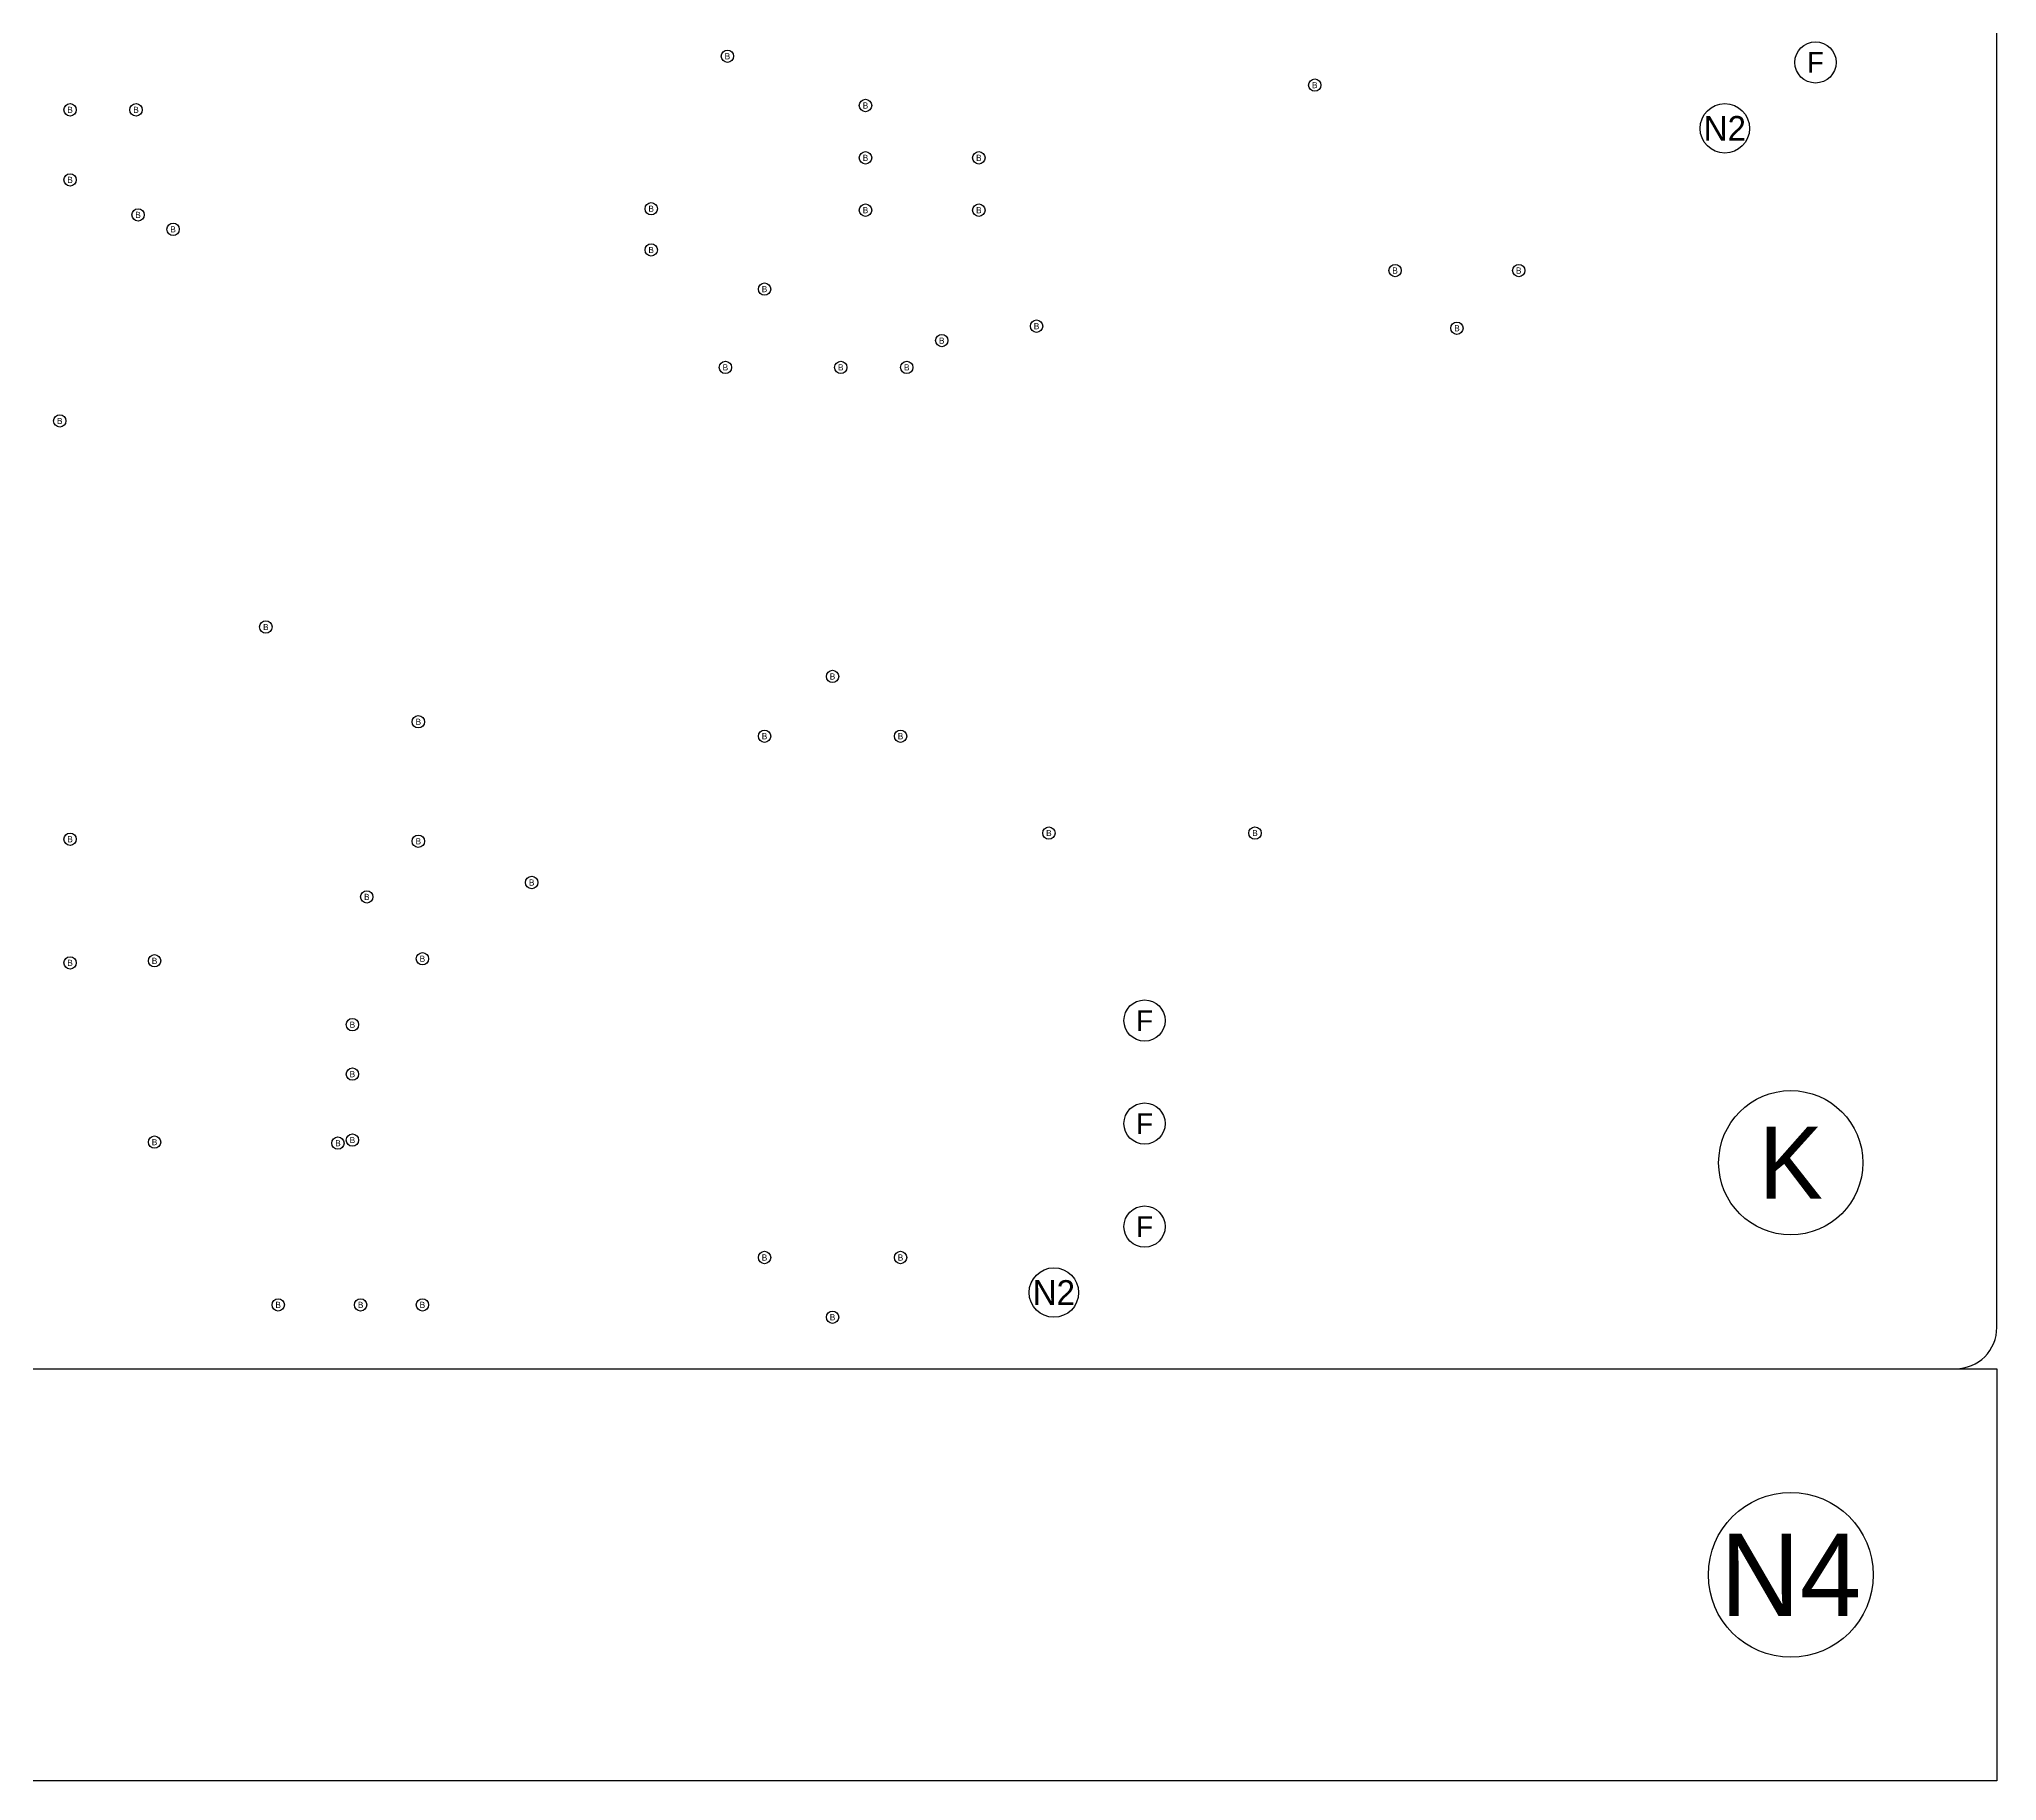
# Model space of a CAD drawing. Extents: x -12 to 315, y -10 to 160.
# Drawn here: x 132.5 to 180, y -10 to 32.27 of the extents above; entities that cross this region are included whole.
import ezdxf
from ezdxf.enums import TextEntityAlignment as Align

# ---------------------------------------------------------------- set-up
doc = ezdxf.new("R2010")
doc.units = 0
doc.layers.get('0').update_dxf_attribs({"linetype": 'CONTINUOUS'})
doc.layers.add('BG_OUTLINE', color=7, linetype='CONTINUOUS')
doc.layers.add('MA_NCLEGEND-1-6', color=231, linetype='CONTINUOUS')

# ---------------------------------------------------------------- blocks, each defined once
blk = doc.blocks.new('FIGURE_CIRCLE')
blk.add_circle((0, 0), 0.5)

msp = doc.modelspace()

# ---------------------------------------------------------------- linework, layer by layer
at = {"layer": 'BG_OUTLINE'}
msp.add_lwpolyline([(180, 15), (180, 149, 0.414214), (179, 150), (1, 150, 0.414214), (0, 149), (0, 1, 0.414214), (1, 0), (179, 0, 0.414214), (180, 1), (180, 149)], format="xyb", dxfattribs=at)
msp.add_lwpolyline([(180, 0), (180, -10), (0, -10), (0, 0), (180, 0)], dxfattribs=at)

# ---------------------------------------------------------------- block references
at = {"layer": 'MA_NCLEGEND-1-6'}
for p, xscale, yscale in [((149.2, 31.85), 0.3, 0.3), ((163.45, 31.15), 0.3, 0.3), ((133.25, 30.55), 0.3, 0.3), ((134.85, 30.55), 0.3, 0.3), ((152.55, 30.655), 0.3, 0.3), ((173.4, 30.1), 1.2, 1.2), ((152.55, 29.385), 0.3, 0.3), ((155.3, 29.385), 0.3, 0.3), ((133.25, 28.85), 0.3, 0.3), ((134.9, 28), 0.3, 0.3), ((147.35, 28.15), 0.3, 0.3), ((152.55, 28.115), 0.3, 0.3), ((155.3, 28.115), 0.3, 0.3), ((135.75, 27.65), 0.3, 0.3), ((147.35, 27.15), 0.3, 0.3), ((165.4, 26.65), 0.3, 0.3), ((168.4, 26.65), 0.3, 0.3), ((150.1, 26.2), 0.3, 0.3), ((156.7, 25.3), 0.3, 0.3), ((166.9, 25.25), 0.3, 0.3), ((154.4, 24.95), 0.3, 0.3), ((149.15, 24.3), 0.3, 0.3), ((151.95, 24.3), 0.3, 0.3), ((153.55, 24.3), 0.3, 0.3), ((133, 23), 0.3, 0.3), ((138, 18), 0.3, 0.3), ((151.75, 16.8), 0.3, 0.3), ((141.7, 15.7), 0.3, 0.3), ((150.1, 15.35), 0.3, 0.3), ((153.4, 15.35), 0.3, 0.3), ((133.25, 12.85), 0.3, 0.3), ((141.7, 12.8), 0.3, 0.3), ((157, 13), 0.3, 0.3), ((162, 13), 0.3, 0.3), ((144.45, 11.8), 0.3, 0.3), ((140.45, 11.45), 0.3, 0.3), ((133.25, 9.85), 0.3, 0.3), ((135.3, 9.9), 0.3, 0.3), ((141.8, 9.95), 0.3, 0.3), ((140.1, 8.35), 0.3, 0.3), ((140.1, 7.15), 0.3, 0.3), ((175, 5), 3.5, 3.5), ((135.3, 5.5), 0.3, 0.3), ((139.75, 5.475), 0.3, 0.3), ((140.1, 5.55), 0.3, 0.3), ((150.1, 2.7), 0.3, 0.3), ((153.4, 2.7), 0.3, 0.3), ((157.12, 1.85), 1.2, 1.2), ((138.3, 1.55), 0.3, 0.3), ((140.3, 1.55), 0.3, 0.3), ((141.8, 1.55), 0.3, 0.3), ((151.75, 1.25), 0.3, 0.3), ((175, -5), 4, 4)]:
    msp.add_blockref('FIGURE_CIRCLE', p, dxfattribs=dict(at, xscale=xscale, yscale=yscale))
for p in [(175.6, 31.7), (159.32, 8.45), (159.32, 5.95), (159.32, 3.45)]:
    msp.add_blockref('FIGURE_CIRCLE', p, dxfattribs=at)

# ---------------------------------------------------------------- texts
for s, height, p in [('B', 0.15, (149.2, 31.85)), ('F', 0.5, (175.6, 31.7)), ('B', 0.15, (163.45, 31.15)), ('B', 0.15, (133.25, 30.55)), ('B', 0.15, (134.85, 30.55)), ('B', 0.15, (152.55, 30.655)), ('N2', 0.6, (173.4, 30.1)), ('B', 0.15, (152.55, 29.385)), ('B', 0.15, (155.3, 29.385)), ('B', 0.15, (133.25, 28.85)), ('B', 0.15, (134.9, 28)), ('B', 0.15, (147.35, 28.15)), ('B', 0.15, (152.55, 28.115)), ('B', 0.15, (155.3, 28.115)), ('B', 0.15, (135.75, 27.65)), ('B', 0.15, (147.35, 27.15)), ('B', 0.15, (165.4, 26.65)), ('B', 0.15, (168.4, 26.65)), ('B', 0.15, (150.1, 26.2)), ('B', 0.15, (156.7, 25.3)), ('B', 0.15, (166.9, 25.25)), ('B', 0.15, (154.4, 24.95)), ('B', 0.15, (149.15, 24.3)), ('B', 0.15, (151.95, 24.3)), ('B', 0.15, (153.55, 24.3)), ('B', 0.15, (133, 23)), ('B', 0.15, (138, 18)), ('B', 0.15, (151.75, 16.8)), ('B', 0.15, (141.7, 15.7)), ('B', 0.15, (150.1, 15.35)), ('B', 0.15, (153.4, 15.35)), ('B', 0.15, (133.25, 12.85)), ('B', 0.15, (141.7, 12.8)), ('B', 0.15, (157, 13)), ('B', 0.15, (162, 13)), ('B', 0.15, (140.45, 11.45)), ('B', 0.15, (144.45, 11.8)), ('B', 0.15, (141.8, 9.95)), ('B', 0.15, (133.25, 9.85)), ('B', 0.15, (135.3, 9.9)), ('F', 0.5, (159.32, 8.45)), ('B', 0.15, (140.1, 8.35)), ('B', 0.15, (140.1, 7.15)), ('F', 0.5, (159.32, 5.95)), ('K', 1.75, (175, 5)), ('B', 0.15, (135.3, 5.5)), ('B', 0.15, (139.75, 5.475)), ('B', 0.15, (140.1, 5.55)), ('F', 0.5, (159.32, 3.45)), ('B', 0.15, (150.1, 2.7)), ('B', 0.15, (153.4, 2.7)), ('N2', 0.6, (157.12, 1.85)), ('B', 0.15, (138.3, 1.55)), ('B', 0.15, (140.3, 1.55)), ('B', 0.15, (141.8, 1.55)), ('B', 0.15, (151.75, 1.25)), ('N4', 2, (175, -5))]:
    msp.add_text(s, height=height, dxfattribs=at).set_placement(p, align=Align.MIDDLE_CENTER)

doc.saveas('drawing.dxf')
